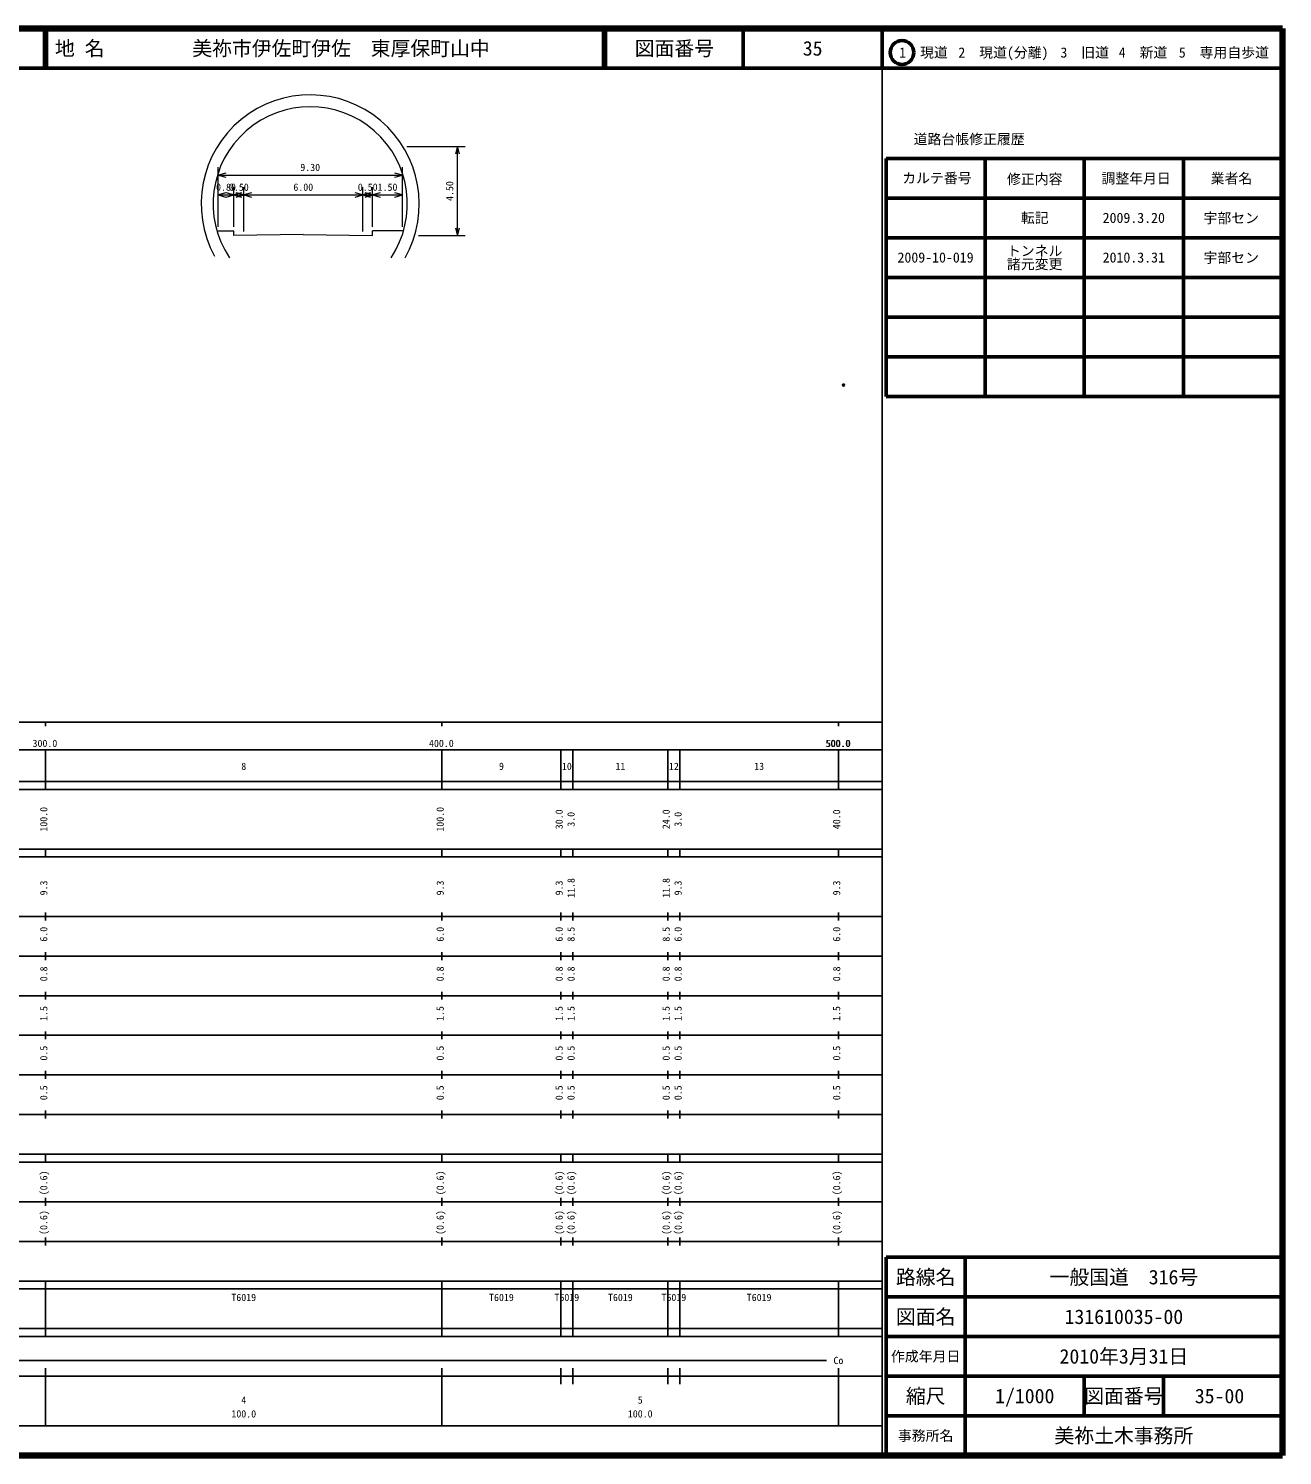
# Model space of a CAD drawing. Units: millimetres on the paper, with parts at other scales. Extents: x 40 to 680, y 20 to 380.
# Drawn here: x 363.7 to 680, y 20 to 380 of the extents above; entities that cross this region are included whole.
import ezdxf
from ezdxf.enums import TextEntityAlignment as Align

# ---------------------------------------------------------------- set-up
doc = ezdxf.new("R2010")
doc.units = ezdxf.units.MM
doc.header["$PDMODE"] = 32
doc.header["$PDSIZE"] = 0.5
doc.layers.add('M-OTRS', color=6, linetype='Continuous')
for name, color, linetype, lineweight in [('M-TTL', 2, 'Continuous', 140), ('M-TTL-BAND', 7, 'Continuous', 25), ('M-TTL-FRAM', 2, 'Continuous', 50), ('M-TTL-LINE', 7, 'Continuous', 50), ('M-TTL-TXT', 7, 'Continuous', 13)]:
    doc.layers.add(name, color=color, linetype=linetype, lineweight=lineweight)
doc.styles.add('ＭＳ ゴシック', font='')
doc.styles.get('ＭＳ ゴシック').set_extended_font_data('MS Gothic')

msp = doc.modelspace()

# ---------------------------------------------------------------- linework, layer by layer
at = {"layer": 'M-OTRS'}
msp.add_point((569.308, 290.065), dxfattribs=at)
at = {"layer": 'M-TTL'}
for p, q in [((680, 380), (40, 380)), ((680, 20), (680, 380)), ((40, 20), (680, 20))]:
    msp.add_line(p, q, dxfattribs=at)
at = {"layer": 'M-TTL-BAND'}
for p, q in [((579, 20), (579, 370)), ((40, 205), (579, 205)), ((368, 205), (368, 204)), ((468, 205), (468, 204)), ((568, 205), (568, 204)), ((68, 198), (579, 198)), ((368, 188), (368, 198)), ((468, 188), (468, 198)), ((498, 188), (498, 198)), ((501, 188), (501, 198)), ((525, 188), (525, 198)), ((528, 188), (528, 198)), ((568, 188), (568, 198)), ((40, 190), (579, 190)), ((40, 188), (579, 188)), ((40, 173), (579, 173)), ((368, 171), (368, 173)), ((468, 171), (468, 173)), ((498, 171), (498, 173)), ((501, 171), (501, 173)), ((525, 171), (525, 173)), ((528, 171), (528, 173)), ((568, 171), (568, 173)), ((40, 171), (579, 171)), ((40, 156), (579, 156)), ((368, 155), (368, 157)), ((468, 155), (468, 157)), ((498, 155), (498, 157)), ((501, 155), (501, 157)), ((525, 155), (525, 157)), ((528, 155), (528, 157)), ((568, 155), (568, 157)), ((46, 146), (579, 146)), ((368, 145), (368, 147)), ((468, 145), (468, 147)), ((498, 145), (498, 147)), ((501, 145), (501, 147)), ((525, 145), (525, 147)), ((528, 145), (528, 147)), ((568, 145), (568, 147)), ((368, 135), (368, 137)), ((468, 135), (468, 137)), ((498, 135), (498, 137)), ((501, 135), (501, 137)), ((525, 135), (525, 137)), ((528, 135), (528, 137)), ((568, 135), (568, 137)), ((52, 136), (579, 136)), ((46, 126), (579, 126)), ((368, 125), (368, 127)), ((468, 125), (468, 127)), ((498, 125), (498, 127)), ((501, 125), (501, 127)), ((525, 125), (525, 127)), ((528, 125), (528, 127)), ((568, 125), (568, 127)), ((52, 116), (579, 116)), ((368, 115), (368, 117)), ((468, 115), (468, 117)), ((498, 115), (498, 117)), ((501, 115), (501, 117)), ((525, 115), (525, 117)), ((528, 115), (528, 117)), ((568, 115), (568, 117)), ((46, 106), (579, 106)), ((368, 105), (368, 107)), ((468, 105), (468, 107)), ((498, 105), (498, 107)), ((501, 105), (501, 107)), ((525, 105), (525, 107)), ((528, 105), (528, 107)), ((568, 105), (568, 107)), ((40, 96), (579, 96)), ((40, 94), (579, 94)), ((368, 94), (368, 96)), ((468, 94), (468, 96)), ((498, 94), (498, 96)), ((501, 94), (501, 96)), ((525, 94), (525, 96)), ((528, 94), (528, 96)), ((568, 94), (568, 96)), ((49, 84), (579, 84)), ((368, 83), (368, 85)), ((468, 83), (468, 85)), ((498, 83), (498, 85)), ((501, 83), (501, 85)), ((525, 83), (525, 85)), ((528, 83), (528, 85)), ((568, 83), (568, 85)), ((40, 74), (579, 74)), ((368, 73), (368, 75)), ((468, 73), (468, 75)), ((498, 73), (498, 75)), ((501, 73), (501, 75)), ((525, 73), (525, 75)), ((528, 73), (528, 75)), ((568, 73), (568, 75)), ((40, 64), (579, 64)), ((40, 62), (579, 62)), ((368, 62), (368, 64)), ((368, 52), (368, 62)), ((368, 52), (368, 62)), ((468, 62), (468, 64)), ((468, 52), (468, 62)), ((468, 52), (468, 62)), ((498, 62), (498, 64)), ((498, 52), (498, 62)), ((498, 52), (498, 62)), ((501, 62), (501, 64)), ((501, 52), (501, 62)), ((501, 52), (501, 62)), ((525, 62), (525, 64)), ((525, 52), (525, 62)), ((525, 52), (525, 62)), ((528, 62), (528, 64)), ((528, 52), (528, 62)), ((528, 52), (528, 62)), ((568, 62), (568, 64)), ((568, 52), (568, 62)), ((40, 52), (579, 52)), ((368, 50), (368, 52)), ((468, 50), (468, 52)), ((498, 50), (498, 52)), ((501, 50), (501, 52)), ((525, 50), (525, 52)), ((528, 50), (528, 52)), ((568, 50), (568, 52)), ((40, 50), (579, 50)), ((71, 44), (565, 44)), ((40, 40), (579, 40)), ((368, 27.5), (368, 42)), ((468, 27.5), (468, 42)), ((498, 38), (498, 42)), ((501, 38), (501, 42)), ((525, 38), (525, 42)), ((528, 38), (528, 42)), ((568, 27.5), (568, 42)), ((68, 27.5), (579, 27.5))]:
    msp.add_line(p, q, dxfattribs=at)
at = {"layer": 'M-TTL-FRAM'}
for p, q in [((580, 347.197), (580, 287.197)), ((580, 347.197), (680, 347.197)), ((580, 287.197), (680, 287.197)), ((680, 70), (580, 70)), ((580, 70), (580, 20))]:
    msp.add_line(p, q, dxfattribs=at)
at = {"layer": 'M-TTL-LINE'}
for p, q in [((367.75, 380), (367.75, 370)), ((368.25, 380), (368.25, 370)), ((508.747, 380), (508.747, 370)), ((509.247, 380), (509.247, 370)), ((543.997, 380), (543.997, 370)), ((579, 380), (579, 370)), ((40, 370), (680, 370)), ((605, 347.197), (605, 287.197)), ((630, 347.197), (630, 287.197)), ((655, 347.197), (655, 287.197)), ((580, 337.197), (680, 337.197)), ((580, 327.197), (680, 327.197)), ((580, 317.197), (680, 317.197)), ((580, 307.197), (680, 307.197)), ((580, 297.197), (680, 297.197)), ((600, 70), (600, 20)), ((680, 60), (580, 60)), ((680, 50), (580, 50)), ((680, 40), (580, 40)), ((630, 40), (630, 30)), ((650, 40), (650, 30)), ((680, 30), (580, 30))]:
    msp.add_line(p, q, dxfattribs=at)
msp.add_circle((584.031, 373.958), 3, dxfattribs=at)
at = {"layer": 'M-TTL-TXT'}
for p, q in [((459.138, 350.25), (473.887, 350.25)), ((471.887, 350.25), (471.37, 348.318)), ((471.887, 327.752), (471.887, 350.25)), ((472.405, 348.318), (471.887, 350.25)), ((411.512, 330.002), (411.512, 345.015)), ((413.444, 343.533), (411.512, 343.015)), ((411.512, 343.015), (458.012, 343.015)), ((411.512, 343.015), (413.444, 342.497)), ((458.012, 343.015), (456.081, 343.533)), ((456.081, 342.497), (458.012, 343.015)), ((458.012, 330.002), (458.012, 345.015)), ((411.512, 330.002), (411.512, 340.015)), ((413.444, 338.533), (411.512, 338.015)), ((415.512, 338.015), (413.581, 338.533)), ((415.512, 330.002), (415.512, 340.015)), ((415.512, 330.002), (415.512, 340.015)), ((417.444, 338.533), (415.512, 338.015)), ((418.012, 338.015), (416.081, 338.533)), ((418.012, 328.79), (418.012, 340.015)), ((419.944, 338.533), (418.012, 338.015)), ((448.012, 338.015), (446.081, 338.533)), ((448.012, 328.79), (448.012, 340.015)), ((449.944, 338.533), (448.012, 338.015)), ((450.512, 338.015), (448.581, 338.533)), ((450.512, 330.002), (450.512, 340.015)), ((450.512, 330.002), (450.512, 340.015)), ((452.444, 338.533), (450.512, 338.015)), ((458.012, 338.015), (456.081, 338.533)), ((458.012, 330.002), (458.012, 340.015)), ((411.512, 338.015), (415.512, 338.015)), ((411.512, 338.015), (413.444, 337.497)), ((413.581, 337.497), (415.512, 338.015)), ((415.512, 338.015), (418.012, 338.015)), ((415.512, 338.015), (417.444, 337.497)), ((416.081, 337.497), (418.012, 338.015)), ((418.012, 338.015), (448.012, 338.015)), ((418.012, 338.015), (419.944, 337.497)), ((446.081, 337.497), (448.012, 338.015)), ((448.012, 338.015), (450.512, 338.015)), ((448.012, 338.015), (449.944, 337.497)), ((448.581, 337.497), (450.512, 338.015)), ((450.512, 338.015), (458.012, 338.015)), ((450.512, 338.015), (452.444, 337.497)), ((456.081, 337.497), (458.012, 338.015)), ((411.512, 329.002), (415.512, 329.002)), ((415.512, 327.752), (415.512, 329.002)), ((433.012, 328.015), (415.512, 327.752)), ((433.012, 328.015), (450.512, 327.752)), ((450.512, 327.752), (450.512, 329.002)), ((458.012, 329.002), (450.512, 329.002)), ((462.069, 327.752), (473.887, 327.752)), ((471.37, 329.684), (471.887, 327.752)), ((471.887, 327.752), (472.405, 329.684))]:
    msp.add_line(p, q, dxfattribs=at)
for radius, start, end in [(27.5, 330.40354, 208.64628), (24.5, 326.33307, 213.66693)]:
    msp.add_arc((434.762, 335.765), radius, start, end, dxfattribs=at)

# ---------------------------------------------------------------- texts
at = {"layer": 'M-TTL-BAND', "style": 'ＭＳ ゴシック'}
for s, p in [('300.0', (367.844, 198.195)), ('400.0', (467.844, 198.195)), ('500.0', (567.844, 198.195)), ('500.0', (568, 198.195)), ('8', (418, 192.405)), ('9', (483, 192.405)), ('10', (499.5, 192.405)), ('11', (513, 192.405)), ('12', (526.5, 192.405)), ('13', (548, 192.405)), ('Co', (568, 42.5)), ('4', (418, 32.523)), ('5', (518, 32.523)), ('100.0', (418, 29.033)), ('100.0', (518, 29.033))]:
    msp.add_text(s, height=1.833, dxfattribs=at).set_placement(p, align=Align.BOTTOM_CENTER)
for s, p in [('100.0', (369, 180.5)), ('100.0', (469, 180.5)), ('30.0', (499, 180.5)), ('3.0', (502, 180.5)), ('24.0', (526, 180.5)), ('3.0', (529, 180.5)), ('40.0', (569, 180.5)), ('9.3', (369, 163.174)), ('9.3', (469, 163.174)), ('9.3', (499, 163.174)), ('11.8', (502, 163.174)), ('11.8', (526, 163.174)), ('9.3', (529, 163.174)), ('9.3', (569, 163.174)), ('6.0', (369, 151.5)), ('6.0', (469, 151.5)), ('6.0', (499, 151.5)), ('8.5', (502, 151.5)), ('8.5', (526, 151.5)), ('6.0', (529, 151.5)), ('6.0', (569, 151.5)), ('0.8', (369, 141.5)), ('0.8', (469, 141.5)), ('0.8', (499, 141.5)), ('0.8', (502, 141.5)), ('0.8', (526, 141.5)), ('0.8', (529, 141.5)), ('0.8', (569, 141.5)), ('1.5', (369, 131.5)), ('1.5', (469, 131.5)), ('1.5', (499, 131.5)), ('1.5', (502, 131.5)), ('1.5', (526, 131.5)), ('1.5', (529, 131.5)), ('1.5', (569, 131.5)), ('0.5', (369, 121.5)), ('0.5', (469, 121.5)), ('0.5', (499, 121.5)), ('0.5', (502, 121.5)), ('0.5', (526, 121.5)), ('0.5', (529, 121.5)), ('0.5', (569, 121.5)), ('0.5', (369, 111.5)), ('0.5', (469, 111.5)), ('0.5', (499, 111.5)), ('0.5', (502, 111.5)), ('0.5', (526, 111.5)), ('0.5', (529, 111.5)), ('0.5', (569, 111.5)), ('(0.6)', (369, 88.764)), ('(0.6)', (469, 88.764)), ('(0.6)', (499, 88.764)), ('(0.6)', (502, 88.764)), ('(0.6)', (526, 88.764)), ('(0.6)', (529, 88.764)), ('(0.6)', (569, 88.764)), ('(0.6)', (369, 78.764)), ('(0.6)', (469, 78.764)), ('(0.6)', (499, 78.764)), ('(0.6)', (502, 78.764)), ('(0.6)', (526, 78.764)), ('(0.6)', (529, 78.764)), ('(0.6)', (569, 78.764))]:
    msp.add_text(s, height=1.833, rotation=90, dxfattribs=at).set_placement(p, align=Align.BOTTOM_CENTER)
for p in [(414.875, 58.405), (479.875, 58.405), (496.375, 58.405), (509.875, 58.405), (523.375, 58.405), (544.875, 58.405)]:
    msp.add_text('T6019', height=1.833, dxfattribs=at).set_placement(p, align=Align.BOTTOM_LEFT)
at = {"layer": 'M-TTL-TXT', "style": 'ＭＳ ゴシック'}
for s, p in [('地 名', (370.38, 375)), ('美祢市伊佐町伊佐\u3000東厚保町山中', (405.024, 375))]:
    msp.add_text(s, height=3.666, dxfattribs=at).set_placement(p, align=Align.MIDDLE_LEFT)
for s, height, p in [('図面番号', 3.666, (526.622, 375)), ('35', 3.666, (561.497, 375)), ('1\u3000現道', 2.566, (589.448, 373.958)), ('2\u3000現道(分離)', 2.566, (609.619, 373.958)), ('3\u3000旧道', 2.566, (630.121, 373.958)), ('4\u3000新道', 2.566, (644.824, 373.958)), ('5\u3000専用自歩道', 2.566, (665.228, 373.958)), ('道路台帳修正履歴', 2.566, (600.968, 352.113)), ('カルテ番号', 2.566, (592.839, 342.277)), ('修正内容', 2.566, (617.509, 342.023)), ('調整年月日', 2.566, (643.089, 342.197)), ('業者名', 2.566, (667.134, 342.197)), ('転記', 2.566, (617.5, 332.245)), ('2009.3.20', 2.566, (642.5, 332.245)), ('宇部セン', 2.566, (667.077, 332.189)), ('トンネル', 2.566, (617.5, 323.912)), ('2009-10-019', 2.566, (592.5, 322.245)), ('諸元変更', 2.566, (617.5, 320.579)), ('2010.3.31', 2.566, (642.5, 322.245)), ('宇部セン', 2.566, (667.077, 322.189)), ('路線名', 3.666, (590, 65)), ('路線名', 3.666, (590, 65)), ('一般国道\u3000316号', 3.666, (640, 65)), ('図面名', 3.666, (590, 55)), ('図面名', 3.666, (590, 55)), ('131610035-00', 3.666, (640, 55)), ('2010年3月31日', 3.666, (640, 45)), ('作成年月日', 2.566, (590, 45)), ('作成年月日', 2.566, (590, 45)), ('縮尺', 3.666, (590, 35)), ('縮尺', 3.666, (590, 35)), ('1/1000', 3.666, (615, 35)), ('図面番号', 3.666, (640, 35)), ('図面番号', 3.666, (640, 35)), ('35-00', 3.666, (664.125, 35)), ('事務所名', 2.566, (590, 25)), ('事務所名', 2.566, (590, 25)), ('美祢土木事務所', 3.666, (640, 25))]:
    msp.add_text(s, height=height, dxfattribs=at).set_placement(p, align=Align.MIDDLE_CENTER)
for s, p in [('9.30', (434.762, 343.515)), ('0.80', (413.512, 338.515)), ('0.50', (416.762, 338.515)), ('6.00', (433.012, 338.515)), ('0.50', (449.262, 338.515)), ('1.50', (454.262, 338.515))]:
    msp.add_text(s, height=1.833, dxfattribs=at).set_placement(p, align=Align.BOTTOM_CENTER)
msp.add_text('4.50', height=1.833, rotation=90, dxfattribs=at).set_placement((471.387, 339.001), align=Align.BOTTOM_CENTER)

doc.saveas('drawing.dxf')
